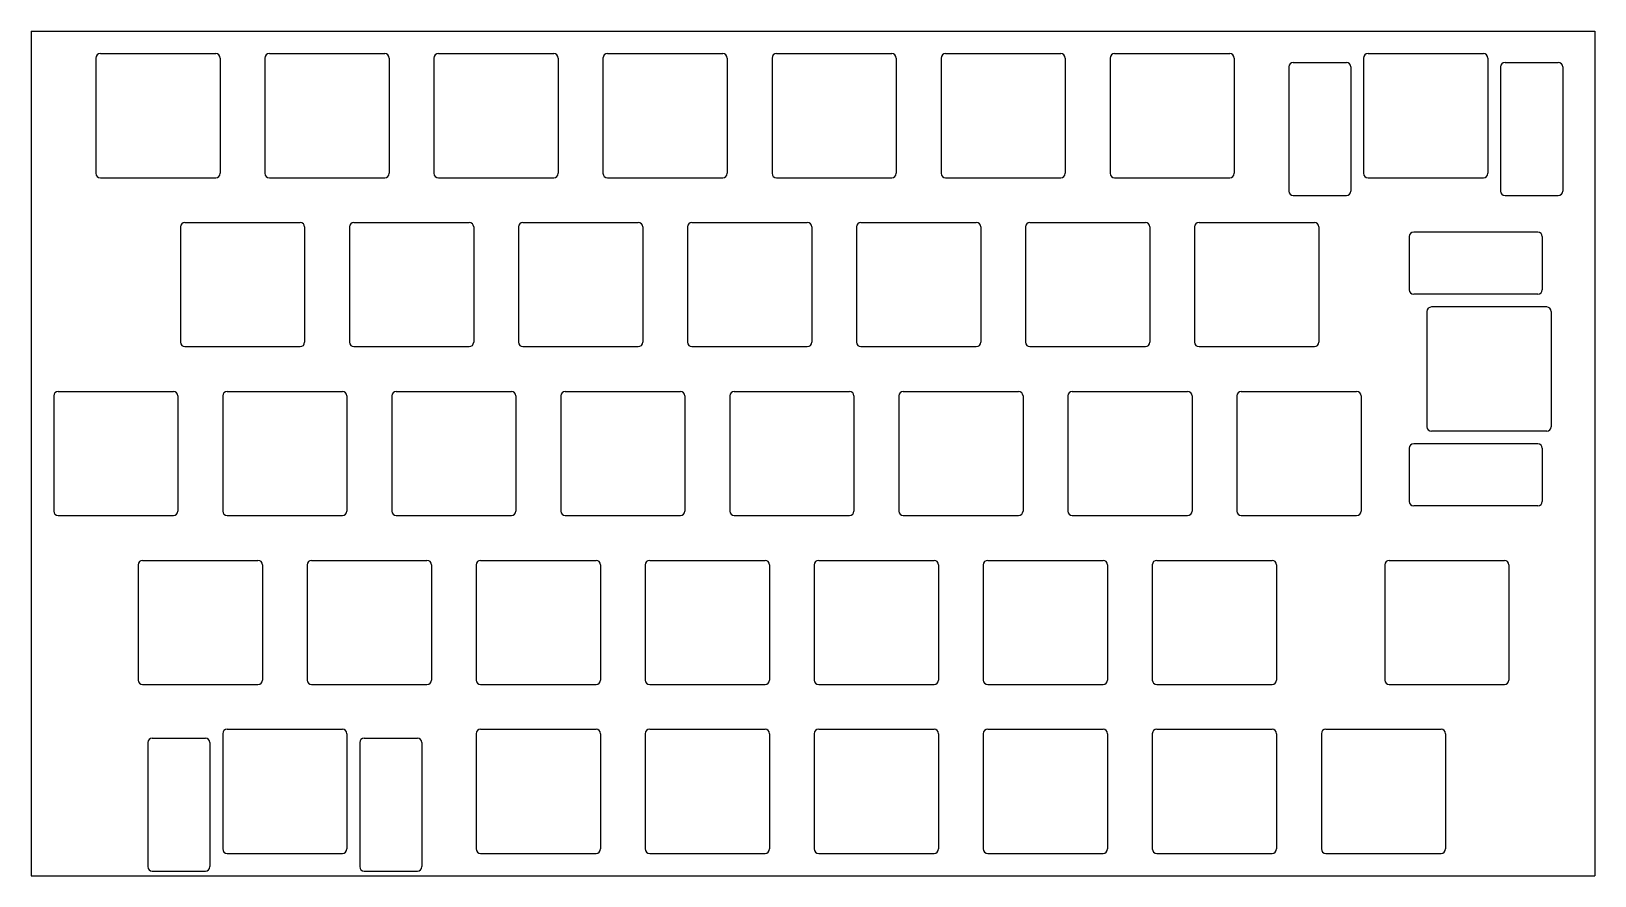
# Model space of a CAD drawing. Header units: millimetres. Extents: x 0 to 176, y -95 to 0.
import ezdxf

# ---------------------------------------------------------------- set-up
doc = ezdxf.new("R2010")
doc.units = ezdxf.units.MM

msp = doc.modelspace()

# ---------------------------------------------------------------- linework, layer by layer
for p, q in [((0, 0), (176.2125, 0)), ((0, 0), (0, -95.25)), ((176.2125, 0), (176.2125, -95.25)), ((7.2875, -3.025), (7.2875, -16.025)), ((7.7875, -2.525), (20.7875, -2.525)), ((21.2875, -3.025), (21.2875, -16.025)), ((26.3375, -3.025), (26.3375, -16.025)), ((26.8375, -2.525), (39.8375, -2.525)), ((40.3375, -3.025), (40.3375, -16.025)), ((45.3875, -3.025), (45.3875, -16.025)), ((45.8875, -2.525), (58.8875, -2.525)), ((59.3875, -3.025), (59.3875, -16.025)), ((64.4375, -3.025), (64.4375, -16.025)), ((64.9375, -2.525), (77.9375, -2.525)), ((78.4375, -3.025), (78.4375, -16.025)), ((83.4875, -3.025), (83.4875, -16.025)), ((83.9875, -2.525), (96.9875, -2.525)), ((97.4875, -3.025), (97.4875, -16.025)), ((102.5375, -3.025), (102.5375, -16.025)), ((103.0375, -2.525), (116.0375, -2.525)), ((116.5375, -3.025), (116.5375, -16.025)), ((121.5875, -3.025), (121.5875, -16.025)), ((122.0875, -2.525), (135.0875, -2.525)), ((135.5875, -3.025), (135.5875, -16.025)), ((150.1625, -3.025), (150.1625, -16.025)), ((150.6625, -2.525), (163.6625, -2.525)), ((164.1625, -3.025), (164.1625, -16.025)), ((141.7245, -4.025), (141.7245, -18.025)), ((142.2245, -3.525), (148.2245, -3.525)), ((148.7245, -4.025), (148.7245, -18.025)), ((165.6005, -4.025), (165.6005, -18.025)), ((166.1005, -3.525), (172.1005, -3.525)), ((172.6005, -4.025), (172.6005, -18.025)), ((7.7875, -16.525), (20.7875, -16.525)), ((26.8375, -16.525), (39.8375, -16.525)), ((45.8875, -16.525), (58.8875, -16.525)), ((64.9375, -16.525), (77.9375, -16.525)), ((83.9875, -16.525), (96.9875, -16.525)), ((103.0375, -16.525), (116.0375, -16.525)), ((122.0875, -16.525), (135.0875, -16.525)), ((150.6625, -16.525), (163.6625, -16.525)), ((142.2245, -18.525), (148.2245, -18.525)), ((166.1005, -18.525), (172.1005, -18.525)), ((16.8125, -22.075), (16.8125, -35.075)), ((17.3125, -21.575), (30.3125, -21.575)), ((30.8125, -22.075), (30.8125, -35.075)), ((35.8625, -22.075), (35.8625, -35.075)), ((36.3625, -21.575), (49.3625, -21.575)), ((49.8625, -22.075), (49.8625, -35.075)), ((54.9125, -22.075), (54.9125, -35.075)), ((55.4125, -21.575), (68.4125, -21.575)), ((68.9125, -22.075), (68.9125, -35.075)), ((73.9625, -22.075), (73.9625, -35.075)), ((74.4625, -21.575), (87.4625, -21.575)), ((87.9625, -22.075), (87.9625, -35.075)), ((93.0125, -22.075), (93.0125, -35.075)), ((93.5125, -21.575), (106.5125, -21.575)), ((107.0125, -22.075), (107.0125, -35.075)), ((112.0625, -22.075), (112.0625, -35.075)), ((112.5625, -21.575), (125.5625, -21.575)), ((126.0625, -22.075), (126.0625, -35.075)), ((131.1125, -22.075), (131.1125, -35.075)), ((131.6125, -21.575), (144.6125, -21.575)), ((145.1125, -22.075), (145.1125, -35.075)), ((169.80625, -22.662), (155.80625, -22.662)), ((155.30625, -23.162), (155.30625, -29.162)), ((170.30625, -23.162), (170.30625, -29.162)), ((169.80625, -29.662), (155.80625, -29.662)), ((157.30625, -31.6), (157.30625, -44.6)), ((170.80625, -31.1), (157.80625, -31.1)), ((171.30625, -31.6), (171.30625, -44.6)), ((17.3125, -35.575), (30.3125, -35.575)), ((36.3625, -35.575), (49.3625, -35.575)), ((55.4125, -35.575), (68.4125, -35.575)), ((74.4625, -35.575), (87.4625, -35.575)), ((93.5125, -35.575), (106.5125, -35.575)), ((112.5625, -35.575), (125.5625, -35.575)), ((131.6125, -35.575), (144.6125, -35.575)), ((2.525, -41.125), (2.525, -54.125)), ((3.025, -40.625), (16.025, -40.625)), ((16.525, -41.125), (16.525, -54.125)), ((21.575, -41.125), (21.575, -54.125)), ((22.075, -40.625), (35.075, -40.625)), ((35.575, -41.125), (35.575, -54.125)), ((40.625, -41.125), (40.625, -54.125)), ((41.125, -40.625), (54.125, -40.625)), ((54.625, -41.125), (54.625, -54.125)), ((59.675, -41.125), (59.675, -54.125)), ((60.175, -40.625), (73.175, -40.625)), ((73.675, -41.125), (73.675, -54.125)), ((78.725, -41.125), (78.725, -54.125)), ((79.225, -40.625), (92.225, -40.625)), ((92.725, -41.125), (92.725, -54.125)), ((97.775, -41.125), (97.775, -54.125)), ((98.275, -40.625), (111.275, -40.625)), ((111.775, -41.125), (111.775, -54.125)), ((116.825, -41.125), (116.825, -54.125)), ((117.325, -40.625), (130.325, -40.625)), ((130.825, -41.125), (130.825, -54.125)), ((135.875, -41.125), (135.875, -54.125)), ((136.375, -40.625), (149.375, -40.625)), ((149.875, -41.125), (149.875, -54.125)), ((170.80625, -45.1), (157.80625, -45.1)), ((155.30625, -47.038), (155.30625, -53.038)), ((169.80625, -46.538), (155.80625, -46.538)), ((170.30625, -47.038), (170.30625, -53.038)), ((3.025, -54.625), (16.025, -54.625)), ((22.075, -54.625), (35.075, -54.625)), ((41.125, -54.625), (54.125, -54.625)), ((60.175, -54.625), (73.175, -54.625)), ((79.225, -54.625), (92.225, -54.625)), ((98.275, -54.625), (111.275, -54.625)), ((117.325, -54.625), (130.325, -54.625)), ((136.375, -54.625), (149.375, -54.625)), ((169.80625, -53.538), (155.80625, -53.538)), ((12.55, -59.675), (25.55, -59.675)), ((31.6, -59.675), (44.6, -59.675)), ((50.65, -59.675), (63.65, -59.675)), ((69.7, -59.675), (82.7, -59.675)), ((88.75, -59.675), (101.75, -59.675)), ((107.8, -59.675), (120.8, -59.675)), ((126.85, -59.675), (139.85, -59.675)), ((153.04375, -59.675), (166.04375, -59.675)), ((12.05, -60.175), (12.05, -73.175)), ((26.05, -60.175), (26.05, -73.175)), ((31.1, -60.175), (31.1, -73.175)), ((45.1, -60.175), (45.1, -73.175)), ((50.15, -60.175), (50.15, -73.175)), ((64.15, -60.175), (64.15, -73.175)), ((69.2, -60.175), (69.2, -73.175)), ((83.2, -60.175), (83.2, -73.175)), ((88.25, -60.175), (88.25, -73.175)), ((102.25, -60.175), (102.25, -73.175)), ((107.3, -60.175), (107.3, -73.175)), ((121.3, -60.175), (121.3, -73.175)), ((126.35, -60.175), (126.35, -73.175)), ((140.35, -60.175), (140.35, -73.175)), ((152.54375, -60.175), (152.54375, -73.175)), ((166.54375, -60.175), (166.54375, -73.175)), ((12.55, -73.675), (25.55, -73.675)), ((31.6, -73.675), (44.6, -73.675)), ((50.65, -73.675), (63.65, -73.675)), ((69.7, -73.675), (82.7, -73.675)), ((88.75, -73.675), (101.75, -73.675)), ((107.8, -73.675), (120.8, -73.675)), ((126.85, -73.675), (139.85, -73.675)), ((153.04375, -73.675), (166.04375, -73.675)), ((21.575, -79.225), (21.575, -92.225)), ((22.075, -78.725), (35.075, -78.725)), ((35.575, -79.225), (35.575, -92.225)), ((50.15, -79.225), (50.15, -92.225)), ((50.65, -78.725), (63.65, -78.725)), ((64.15, -79.225), (64.15, -92.225)), ((69.2, -79.225), (69.2, -92.225)), ((69.7, -78.725), (82.7, -78.725)), ((83.2, -79.225), (83.2, -92.225)), ((88.25, -79.225), (88.25, -92.225)), ((88.75, -78.725), (101.75, -78.725)), ((102.25, -79.225), (102.25, -92.225)), ((107.3, -79.225), (107.3, -92.225)), ((107.8, -78.725), (120.8, -78.725)), ((121.3, -79.225), (121.3, -92.225)), ((126.35, -79.225), (126.35, -92.225)), ((126.85, -78.725), (139.85, -78.725)), ((140.35, -79.225), (140.35, -92.225)), ((145.4, -79.225), (145.4, -92.225)), ((145.9, -78.725), (158.9, -78.725)), ((159.4, -79.225), (159.4, -92.225)), ((13.137, -80.225), (13.137, -94.225)), ((13.637, -79.725), (19.637, -79.725)), ((20.137, -80.225), (20.137, -94.225)), ((37.013, -80.225), (37.013, -94.225)), ((37.513, -79.725), (43.513, -79.725)), ((44.013, -80.225), (44.013, -94.225)), ((22.075, -92.725), (35.075, -92.725)), ((50.65, -92.725), (63.65, -92.725)), ((69.7, -92.725), (82.7, -92.725)), ((88.75, -92.725), (101.75, -92.725)), ((107.8, -92.725), (120.8, -92.725)), ((126.85, -92.725), (139.85, -92.725)), ((145.9, -92.725), (158.9, -92.725)), ((13.637, -94.725), (19.637, -94.725)), ((37.513, -94.725), (43.513, -94.725)), ((0, -95.25), (176.2125, -95.25))]:
    msp.add_line(p, q)
for centre, start, end in [((7.7875, -3.025), 90, 180), ((20.7875, -3.025), 0, 90), ((26.8375, -3.025), 90, 180), ((39.8375, -3.025), 0, 90), ((45.8875, -3.025), 90, 180), ((58.8875, -3.025), 0, 90), ((64.9375, -3.025), 90, 180), ((77.9375, -3.025), 0, 90), ((83.9875, -3.025), 90, 180), ((96.9875, -3.025), 0, 90), ((103.0375, -3.025), 90, 180), ((116.0375, -3.025), 0, 90), ((122.0875, -3.025), 90, 180), ((135.0875, -3.025), 0, 90), ((150.6625, -3.025), 90, 180), ((163.6625, -3.025), 0, 90), ((142.2245, -4.025), 90, 180), ((148.2245, -4.025), 0, 90), ((166.1005, -4.025), 90, 180), ((172.1005, -4.025), 0, 90), ((7.7875, -16.025), 180, 270), ((20.7875, -16.025), 270, 360), ((26.8375, -16.025), 180, 270), ((39.8375, -16.025), 270, 360), ((45.8875, -16.025), 180, 270), ((58.8875, -16.025), 270, 360), ((64.9375, -16.025), 180, 270), ((77.9375, -16.025), 270, 360), ((83.9875, -16.025), 180, 270), ((96.9875, -16.025), 270, 360), ((103.0375, -16.025), 180, 270), ((116.0375, -16.025), 270, 360), ((122.0875, -16.025), 180, 270), ((135.0875, -16.025), 270, 360), ((150.6625, -16.025), 180, 270), ((163.6625, -16.025), 270, 360), ((142.2245, -18.025), 180, 270), ((148.2245, -18.025), 270, 360), ((166.1005, -18.025), 180, 270), ((172.1005, -18.025), 270, 360), ((17.3125, -22.075), 90, 180), ((30.3125, -22.075), 0, 90), ((36.3625, -22.075), 90, 180), ((49.3625, -22.075), 0, 90), ((55.4125, -22.075), 90, 180), ((68.4125, -22.075), 0, 90), ((74.4625, -22.075), 90, 180), ((87.4625, -22.075), 0, 90), ((93.5125, -22.075), 90, 180), ((106.5125, -22.075), 0, 90), ((112.5625, -22.075), 90, 180), ((125.5625, -22.075), 0, 90), ((131.6125, -22.075), 90, 180), ((144.6125, -22.075), 0, 90), ((155.80625, -23.162), 90, 180), ((169.80625, -23.162), 0, 90), ((155.80625, -29.162), 180, 270), ((169.80625, -29.162), -90, 0), ((157.80625, -31.6), 90, 180), ((170.80625, -31.6), 0, 90), ((17.3125, -35.075), 180, 270), ((30.3125, -35.075), 270, 360), ((36.3625, -35.075), 180, 270), ((49.3625, -35.075), 270, 360), ((55.4125, -35.075), 180, 270), ((68.4125, -35.075), 270, 360), ((74.4625, -35.075), 180, 270), ((87.4625, -35.075), 270, 360), ((93.5125, -35.075), 180, 270), ((106.5125, -35.075), 270, 360), ((112.5625, -35.075), 180, 270), ((125.5625, -35.075), 270, 360), ((131.6125, -35.075), 180, 270), ((144.6125, -35.075), 270, 360), ((3.025, -41.125), 90, 180), ((16.025, -41.125), 0, 90), ((22.075, -41.125), 90, 180), ((35.075, -41.125), 0, 90), ((41.125, -41.125), 90, 180), ((54.125, -41.125), 0, 90), ((60.175, -41.125), 90, 180), ((73.175, -41.125), 0, 90), ((79.225, -41.125), 90, 180), ((92.225, -41.125), 0, 90), ((98.275, -41.125), 90, 180), ((111.275, -41.125), 0, 90), ((117.325, -41.125), 90, 180), ((130.325, -41.125), 0, 90), ((136.375, -41.125), 90, 180), ((149.375, -41.125), 0, 90), ((157.80625, -44.6), 180, 270), ((170.80625, -44.6), -90, 0), ((155.80625, -47.038), 90, 180), ((169.80625, -47.038), 0, 90), ((3.025, -54.125), 180, 270), ((16.025, -54.125), 270, 360), ((22.075, -54.125), 180, 270), ((35.075, -54.125), 270, 360), ((41.125, -54.125), 180, 270), ((54.125, -54.125), 270, 360), ((60.175, -54.125), 180, 270), ((73.175, -54.125), 270, 360), ((79.225, -54.125), 180, 270), ((92.225, -54.125), 270, 360), ((98.275, -54.125), 180, 270), ((111.275, -54.125), 270, 360), ((117.325, -54.125), 180, 270), ((130.325, -54.125), 270, 360), ((136.375, -54.125), 180, 270), ((149.375, -54.125), 270, 360), ((155.80625, -53.038), 180, 270), ((169.80625, -53.038), -90, 0), ((12.55, -60.175), 90, 180), ((25.55, -60.175), 0, 90), ((31.6, -60.175), 90, 180), ((44.6, -60.175), 0, 90), ((50.65, -60.175), 90, 180), ((63.65, -60.175), 0, 90), ((69.7, -60.175), 90, 180), ((82.7, -60.175), 0, 90), ((88.75, -60.175), 90, 180), ((101.75, -60.175), 0, 90), ((107.8, -60.175), 90, 180), ((120.8, -60.175), 0, 90), ((126.85, -60.175), 90, 180), ((139.85, -60.175), 0, 90), ((153.04375, -60.175), 90, 180), ((166.04375, -60.175), 0, 90), ((12.55, -73.175), 180, 270), ((25.55, -73.175), 270, 360), ((31.6, -73.175), 180, 270), ((44.6, -73.175), 270, 360), ((50.65, -73.175), 180, 270), ((63.65, -73.175), 270, 360), ((69.7, -73.175), 180, 270), ((82.7, -73.175), 270, 360), ((88.75, -73.175), 180, 270), ((101.75, -73.175), 270, 360), ((107.8, -73.175), 180, 270), ((120.8, -73.175), 270, 360), ((126.85, -73.175), 180, 270), ((139.85, -73.175), 270, 360), ((153.04375, -73.175), 180, 270), ((166.04375, -73.175), 270, 360), ((22.075, -79.225), 90, 180), ((35.075, -79.225), 0, 90), ((50.65, -79.225), 90, 180), ((63.65, -79.225), 0, 90), ((69.7, -79.225), 90, 180), ((82.7, -79.225), 0, 90), ((88.75, -79.225), 90, 180), ((101.75, -79.225), 0, 90), ((107.8, -79.225), 90, 180), ((120.8, -79.225), 0, 90), ((126.85, -79.225), 90, 180), ((139.85, -79.225), 0, 90), ((145.9, -79.225), 90, 180), ((158.9, -79.225), 0, 90), ((13.637, -80.225), 90, 180), ((19.637, -80.225), 0, 90), ((37.513, -80.225), 90, 180), ((43.513, -80.225), 0, 90), ((22.075, -92.225), 180, 270), ((35.075, -92.225), 270, 360), ((50.65, -92.225), 180, 270), ((63.65, -92.225), 270, 360), ((69.7, -92.225), 180, 270), ((82.7, -92.225), 270, 360), ((88.75, -92.225), 180, 270), ((101.75, -92.225), 270, 360), ((107.8, -92.225), 180, 270), ((120.8, -92.225), 270, 360), ((126.85, -92.225), 180, 270), ((139.85, -92.225), 270, 360), ((145.9, -92.225), 180, 270), ((158.9, -92.225), 270, 360), ((13.637, -94.225), 180, 270), ((19.637, -94.225), 270, 360), ((37.513, -94.225), 180, 270), ((43.513, -94.225), 270, 360)]:
    msp.add_arc(centre, 0.5, start, end)

doc.saveas('drawing.dxf')
